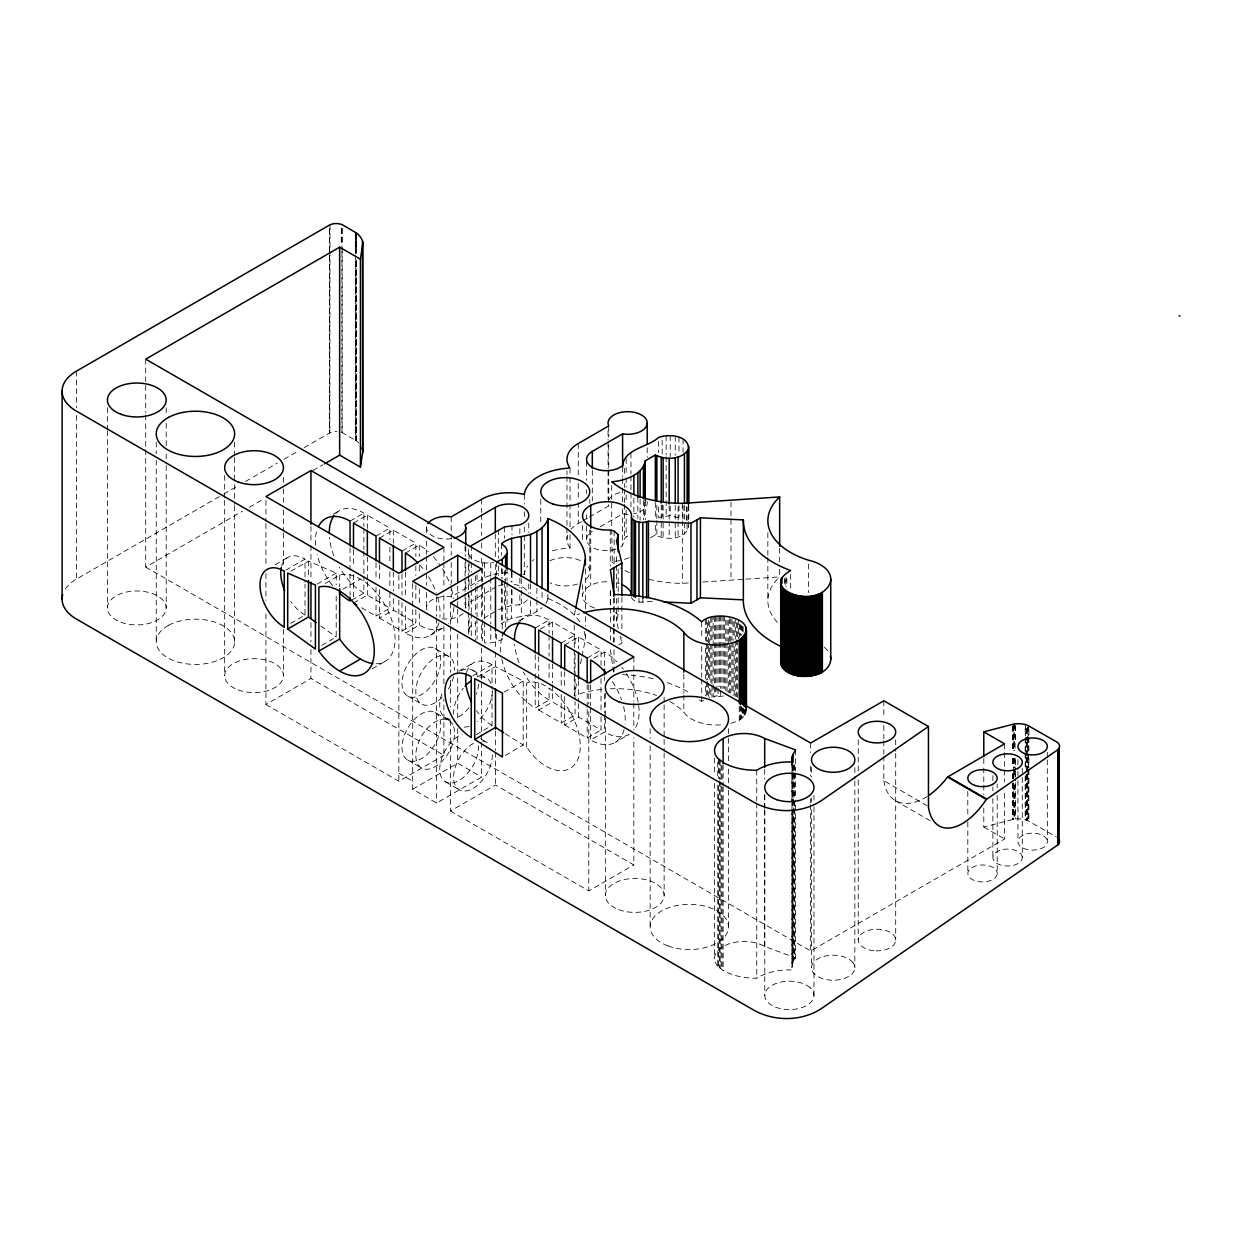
<?xml version="1.0" encoding="UTF-8"?>
<svg xmlns="http://www.w3.org/2000/svg" width="1242" height="1242" viewBox="0 0 1242 1242"><rect width="100%" height="100%" fill="white"/><g stroke="black" fill="none" stroke-linecap="round" stroke-linejoin="round"><path stroke-width="0.75" stroke-dasharray="5 3.75" d="M481.632 742.374L481.632 777.042L436.61 803.031L412.686 789.213L412.717 583.212M620.721 546.915A19.593 11.318 0 0 0 622.599 545.517L624.462 538.78L630.967 533.097M717.736 785.177L717.736 966.167L723.139 970.452A45.814 26.455 0 0 0 756.751 978.199A44.2 25.508 0 0 1 792.008 969.924L792.458 963.823L795.594 957.877L795.594 799.988M650.311 537.864L655.341 534.96C665.712 540.487 685.926 540.13 688.767 526.36M523.224 574.223L524.295 574.472L524.466 573.369A49.711 28.69 0 0 1 527.633 566.104M575.356 609.915L574.254 615.535A77.811 44.929 0 0 1 579.766 613.734M601.718 689.403A77.811 44.929 0 0 0 574.254 695.52L577.22 680.538M580.557 663.678L581.66 658.058M582.032 656.195L585.37 639.335L585.37 633.622M545.766 603.457A39.185 22.62 0 0 0 547.893 598.892L547.97 594.732M618.314 628.607L616.544 621.342L618.174 614.743L618.174 593.8M730.824 723.248A35.102 20.26 0 0 0 739.254 720.189L744.812 715.252L746.395 709.446M468.545 629.383L471.277 625.58L476.059 622.77M484.644 621.963L484.644 642.906C492.065 643.34 500.34 642.021 505.603 636.339M581.489 521.609L577.049 524.217A39.185 22.62 0 0 0 571.242 529.076M484.023 618.081L496.753 610.598M65.36 588.956A48.981 28.271 0 0 1 76.445 579.098L222.101 494.999M223.777 494.037L238.852 485.327M245.543 481.461L277.354 463.095M284.045 459.23L297.443 451.498M304.135 447.632L330.015 432.744A9.796 5.651 0 0 1 336.955 431.486M145.702 449.651L145.702 567.097L242.671 511.114M249.363 507.248L264.406 498.57M312.891 470.563L322.92 464.772M333.244 514.235L339.392 510.679M350.042 521.112L363.89 513.101L363.89 526.437M275.087 564.784L287.865 557.394M353.504 523.099L367.353 515.104L389.864 528.098L389.864 539.525M285.831 570.171L305.02 559.102L305.02 582.265M290.892 571.242L308.482 561.089L336.194 573.105L336.194 584.734M376.015 536.094L389.864 528.098M379.478 538.096L393.326 530.101L415.837 543.096L415.837 556.432M317.02 584.175L336.194 573.105M325.28 583.398L339.656 575.093A48.981 28.271 60 0 1 357.091 577.344M401.989 551.091L415.837 543.096M342.839 589.236L360.428 579.082A48.981 28.271 60 0 1 394.102 629.182A48.981 28.271 60 0 1 376.14 663.787M405.451 553.094L419.299 545.098A48.981 28.271 60 0 1 428.257 551.634M290.628 623.391L305.02 615.085L305.02 584.19M351.579 600.197L363.89 593.086L363.89 575.946M353.504 603.084L367.353 595.089L389.864 608.083L389.864 590.944M321.802 645.39L336.194 637.084L336.194 592.481M361.531 607.726L376.015 616.079L389.864 608.083M379.478 589.515L379.478 618.081L393.326 610.086L415.837 623.08L415.837 609.744M438.178 597.402A19.593 11.318 0 0 1 451.219 596.812L482.967 578.539A39.185 22.62 0 0 1 509.189 572.717M583.088 520.693L587.885 517.914M589.5 516.982L608.72 505.898L608.72 469.709M265.928 613.998L265.928 704.493L310.95 678.489L443.891 755.245L443.891 699.401M379.478 618.081L401.989 631.076L415.837 623.08M405.451 606.422L405.451 633.078L419.299 625.083A48.981 28.271 60 0 0 443.782 627.505L429.934 635.5M465.719 608.332A19.593 11.318 0 0 0 465.082 604.807L495.325 587.342M600.274 526.763L622.568 513.893A19.593 11.318 0 0 0 628.669 514.25M372.119 668.879L384.911 661.489M505.603 569.69L505.603 627.132L501.566 623.732C511.626 614.914 525.94 618.5 536.886 611.343A39.185 22.62 0 0 0 542.055 607.664M518.442 621.155L524.59 617.6M459.028 671.13L473.419 662.824M535.24 628.033L549.088 620.037L549.088 633.358M540.239 629.135L552.55 622.025L575.062 635.019L575.062 646.445M472.845 675.741L492.018 664.672L492.018 689.357M477.906 676.812L495.48 666.659L523.208 681.066L523.208 745.045L504.019 756.13M561.213 643.03L575.062 635.019M564.675 645.017L578.524 637.022L601.035 650.016L601.035 665.262M504.019 692.136L523.208 681.066M587.187 658.027L601.035 650.016M593.723 658.244L604.497 652.019A48.981 28.271 60 0 1 616.901 661.846M618.671 644.986L621.885 643.139L621.885 637.425M476.043 734.674L492.018 725.452L492.018 691.251M265.928 704.493L398.868 781.234L443.891 755.245M501.784 659.052A48.981 28.271 60 0 0 535.24 708.002L549.088 700.007L549.088 688.58M538.702 656.692L538.702 710.005L552.55 702.009L575.062 715.004L575.062 701.668M412.686 789.213L457.708 763.225L481.632 777.042M538.702 710.005L561.213 722.999L575.062 715.004M564.675 696.436L564.675 725.002L578.524 717.007L601.035 730.001L601.035 716.665M450.473 720.531L450.473 811.026L495.48 785.037L633.824 864.898L633.824 737.826M564.675 725.002L587.187 737.996L601.035 730.001M590.649 707.63L590.649 739.999L604.497 732.004A48.981 28.271 60 0 0 628.98 734.426L615.132 742.421M450.473 811.026L588.801 890.902L633.824 864.898M145.702 567.097L810.638 950.984L1004.576 839.018L1004.576 789.524M699.541 699.976A102.294 59.057 0 0 1 701.093 701.295L704.276 700.41M498.353 609.667L511.983 605.242L519.855 604.838A19.593 11.318 0 0 0 527.819 598.846M683.053 505.634L683.053 518.954L670.214 515.663L658.524 517.464L658.524 504.143M983.788 807.983L983.788 827.017L1014.217 819.146A13.802 7.964 0 0 1 1015.087 819.021L1015.382 818.99A16.751 9.672 0 0 1 1025.147 819.72L1025.457 819.782A15.463 8.927 0 0 1 1026.265 820.015L1026.529 820.093A14.236 8.213 0 0 1 1027.538 820.465L1056.492 836.999M723.232 696.063L713.172 696.979L713.172 617.01M468.545 554.103C473.264 562.688 484.954 564.008 493.695 562.378M631.309 597.697C636.572 605.506 646.756 600.538 654.239 601.485M611.716 529.371L612.29 561.695A39.185 22.62 0 0 0 620.208 560.468M648.681 579.269A86.428 49.897 0 0 0 682.339 583.352L689.822 582.855M702.925 581.986L744.098 579.269M745.976 579.145L779.665 576.925A77.811 44.929 0 0 0 778.563 577.98M570.031 534.759L570.031 548.079L569.178 548.11A49.711 28.69 0 0 0 549.461 551.681M717.736 966.167A29.389 16.969 0 0 1 726.648 944.727A29.389 16.969 0 0 1 764.699 946.466L795.594 957.877M341.519 432.387L342.14 432.651A9.796 5.651 0 0 1 343.103 433.132L356.501 440.988A31.485 18.18 0 0 1 358.612 442.882M983.788 827.017L1004.576 839.018M883.838 756.005L883.838 780.752L926.78 805.561M895.529 800.733L930.708 821.04M435.088 648.51A27.433 15.835 -60 0 1 426.394 691.002A27.433 15.835 -60 0 1 402.641 677.278A27.433 15.835 -60 0 1 435.088 648.51L448.921 656.506M472.845 670.307L486.693 678.303M407.655 696.017L421.504 704.012M445.412 717.814L451.56 721.369M435.088 712.489A27.433 15.835 -60 0 1 426.394 754.981A27.433 15.835 -60 0 1 402.641 741.272A27.433 15.835 -60 0 1 435.088 712.489L448.921 720.484M480.53 738.726L486.693 742.281M407.655 759.995L421.504 767.991M445.412 781.792L459.261 789.788M398.868 773.238L412.686 781.218M505.277 733.665L523.208 745.045M320.793 625.952L336.194 637.084M615.489 612.244L618.174 614.743M570.031 548.079L569.581 547.458A39.185 22.62 0 0 1 568.308 533.501M620.1 635.873L621.885 643.139M610.381 649.768L613.719 672.652M883.838 780.752L883.869 781.047A58.778 33.938 -60 0 0 927.091 796.51M1047.317 752.217L1047.317 757.93M1047.317 759.84L1047.348 841.734A14.687 8.477 0 0 1 1025.193 848.954A14.687 8.477 0 0 1 1025.426 834.282A14.687 8.477 0 0 1 1047.348 841.734M1022.259 768.022L1022.259 775.645M1022.259 777.539L1022.275 857.554A14.687 8.477 0 0 1 1000.245 864.898A14.687 8.477 0 0 1 1000.245 850.211A14.687 8.477 0 0 1 1022.275 857.554M1017.943 759.685L1017.943 769.202M1017.943 771.111L1017.943 778.734M1017.943 780.628L1017.959 841.579M997.186 783.981L997.186 787.801M997.186 795.408L997.217 873.514A14.687 8.477 0 0 1 975.048 880.733A14.687 8.477 0 0 1 975.296 866.062A14.687 8.477 0 0 1 997.217 873.514M992.87 775.645L992.87 785.177M992.87 787.071L992.87 790.89M992.87 798.497L992.886 857.554M967.797 791.449L967.813 814.302M967.813 821.925L967.828 873.359M1028.888 729.706L1028.888 735.419M1028.888 737.329L1028.888 750.649M1028.888 758.257L1028.888 767.773M1028.888 769.683L1028.888 821.071M1028.671 725.794L1028.671 735.311M1028.454 737.111L1028.454 752.341M1028.454 754.236L1028.671 767.665M1028.454 769.466L1028.671 820.962M1028.236 725.592L1028.236 735.109M1028.236 737.003L1028.236 752.233M1028.236 754.142L1028.236 767.463M1028.236 769.372L1028.236 820.76M1027.771 729.194L1027.771 755.835M1027.771 757.744L1027.771 771.065M1027.771 772.974L1027.771 820.558M1027.538 727.191L1027.538 740.511M1027.538 742.421L1027.538 755.741M1027.538 757.651L1027.538 772.881M1027.538 774.775L1027.538 820.465M1026.529 728.728L1026.529 740.154M1026.529 742.048L1026.529 755.384M1026.529 757.278L1026.529 772.508M1026.529 774.418L1026.529 820.093M1026.265 728.65L1026.265 740.061M1026.265 741.971L1026.265 755.291M1026.265 757.201L1026.265 772.431M1026.265 774.325L1026.265 820.015M1025.457 724.598L1025.457 736.025M1025.457 737.919L1025.457 751.255M1025.457 753.149L1025.457 768.379M1025.457 776.002L1025.457 819.782M1025.178 728.34L1025.178 735.947M1025.178 737.857L1025.178 751.177M1025.178 753.071L1025.178 768.301M1025.178 775.924L1025.178 819.704M1015.382 725.716L1015.382 742.856M1015.382 759.98L1015.382 769.497M1015.382 771.406L1015.382 780.923M1015.382 782.817L1015.382 818.99M1015.087 725.747L1015.087 750.494M1015.087 758.117L1015.087 771.437M1015.087 773.331L1015.087 777.15M1015.087 784.758L1015.087 819.021M1014.217 723.962L1014.217 750.618M1014.217 758.225L1014.217 767.742M1014.217 769.652L1014.217 775.365M1014.217 784.882L1014.217 819.146M1013.938 724.008L1013.938 750.665M1013.938 758.272L1013.938 767.789M1013.938 769.698L1013.938 775.412M1013.938 784.928L1013.938 819.192M1013.674 725.965L1013.674 750.711M1013.674 758.319L1013.674 771.655M1013.674 773.549L1013.674 781.171M1013.674 783.065L1013.674 819.239M1013.394 726.011L1013.394 750.758M1013.394 758.381L1013.394 765.988M1013.394 773.595L1013.394 781.218M1013.394 783.128L1013.394 819.285M1012.867 726.135L1012.867 750.867M1012.867 758.489L1012.867 766.097M1012.867 773.719L1012.867 781.327M1012.867 783.236L1012.867 819.394M1012.618 726.182L1012.618 750.929M1012.618 758.552L1012.618 766.159M1012.618 773.782L1012.618 781.389M1012.618 783.298L1012.618 819.456M1004.576 743.849L1004.576 781.917M983.788 758.489L983.788 766.112M983.788 768.006L983.788 783.236M983.788 785.146L983.788 794.663M895.699 739.875L895.699 751.426M895.699 753.351L895.699 940.116M883.838 700.783L883.838 717.923M883.838 725.53L883.838 738.866M883.838 740.775L883.838 754.096M858.222 739.72L858.222 772.446M858.222 780.162L858.222 939.961M854.838 767.572L854.838 779.122M854.838 781.047L854.838 967.813M813.976 795.253L813.976 804.894M813.976 806.819L813.976 995.51M811.507 767.385L811.507 777.011M811.507 798.202L811.507 802.053M811.507 809.753L811.507 967.627M810.638 743.042L810.638 752.668M810.638 766.143L810.638 775.769M810.638 798.885L810.638 802.736M810.638 804.661L810.638 950.984M808.526 564.039L808.526 592.605M795.594 749.935L795.594 771.111M795.594 773.036L795.594 798.063M794.756 764.56L794.756 799.211M794.756 801.137L794.756 806.912M794.756 808.837L794.756 959.026M794.011 765.724L794.011 960.19M793.39 764.994L793.39 770.77M793.39 772.695L793.39 961.386M792.862 766.205L792.862 798.948M792.862 800.873L792.862 806.648M792.862 814.348L792.862 962.597M792.458 765.507L792.458 771.282M792.458 773.207L792.458 807.874M792.458 809.8L792.458 963.823M791.946 760.849L792.008 969.924M791.899 763.457L791.899 771.158M791.899 773.083L791.899 807.735M791.899 809.66L791.899 967.549M790.657 574.347L790.657 589.577M786.869 578.477L786.869 586.084M786.031 577.126L786.031 586.659M785.255 579.626L785.255 585.339M784.525 578.322L784.525 585.945M779.665 548.359L779.665 561.695M779.665 569.317L779.665 575.03M767.851 532.74L767.851 556.276M767.851 557.503L767.851 601.299M764.777 795.051L764.777 808.526M764.777 810.467L764.777 995.292M764.699 769.326L764.699 778.951M764.699 794.352L764.699 807.828M764.699 809.753L764.699 946.466M756.751 770.242L756.751 801.059M756.751 802.984L756.751 978.199M746.132 708.592L745.899 713.125M745.604 710.036L745.604 713.84M745.231 708.84L745.231 714.554M744.812 709.539L744.812 715.252M744.315 710.222L744.315 715.935M743.756 708.98L743.756 716.603M743.151 626.946L743.151 632.659M743.151 707.738L743.151 717.255M742.483 626.31L742.483 632.023M742.483 708.359L742.483 717.892M741.753 625.704L741.753 635.221M741.753 707.071L741.753 718.497M740.977 625.114L740.977 634.631M740.977 705.751L740.977 719.087M740.139 624.555L740.139 635.982M740.139 706.31L740.139 719.646M739.254 624.012L739.254 637.348M739.254 706.853L739.254 720.189M738.322 619.696L738.322 638.745M737.36 623.034L737.36 638.264M737.36 640.158L737.36 697.29M736.335 622.584L736.335 637.814M736.335 639.708L736.335 696.84M735.28 618.345L735.28 639.288M735.28 641.198L735.28 696.42M734.193 621.776L734.193 638.916M734.193 646.523L734.193 696.032M733.059 621.419L733.059 640.453M733.059 642.362L733.059 695.691M731.911 619.199L731.911 640.142M731.911 642.052L731.911 693.455M730.995 502.063L730.995 580.138M730.715 618.904L730.715 693.176M729.504 618.671L729.504 692.927M728.511 728.619L728.511 736.32M728.511 738.245L728.511 761.346M728.511 769.062L728.511 788.313M728.511 790.238L728.511 926.936M728.278 620.363L728.278 692.726M727.036 620.193L727.036 641.136M727.036 643.03L727.036 692.539M725.778 620.053L725.778 640.996M725.778 642.906L725.778 690.505M724.505 616.141L724.505 640.903M724.505 642.797L724.505 688.503M723.232 616.094L723.232 688.456M723.139 764.435L723.139 785.612M723.139 786.652L723.139 970.452M722.083 765.709L722.083 784.975M722.083 786.9L722.083 969.816M721.944 616.063L721.944 688.425M721.09 765.041L721.09 784.292M721.09 786.217L721.09 969.133M720.655 616.094L720.655 688.456M720.655 690.35L720.655 696.063M720.143 760.492L720.143 779.743M720.143 781.668L720.143 968.434M719.382 616.141L719.382 686.609M719.273 759.747L719.273 779.013M719.273 780.939L719.273 967.704M718.466 759.002L718.466 778.253M718.466 785.953L718.466 966.944M718.109 616.249L718.109 686.702M718.109 688.596L718.109 696.219M717.736 762.06L717.736 777.476M716.851 616.374L716.851 696.358M715.609 616.544L715.609 685.103M715.609 687.012L715.609 696.529M714.383 616.762L714.383 685.32M714.383 687.214L714.383 696.731M714.538 758.21L714.538 775.536M714.538 783.252L714.538 958.451M711.976 617.29L711.976 642.052M711.976 643.946L711.976 683.938M711.976 685.848L711.976 697.274M710.828 617.616L710.828 642.362M710.828 644.272L710.828 682.355M710.828 689.978L710.828 697.585M709.694 621.776L709.694 680.802M709.694 688.425L709.694 697.942M708.608 620.255L708.608 681.19M708.608 683.1L708.608 696.42M707.552 622.584L707.552 641.617M707.552 643.527L707.552 679.7M707.552 681.61L707.552 694.946M706.527 619.215L706.527 642.067M706.527 643.977L706.527 680.15M706.527 682.06L706.527 695.396M705.565 619.696L705.565 640.639M705.565 648.262L705.565 678.737M705.565 686.345L705.565 695.862M701.714 621.885L701.714 639.025M701.714 646.647L701.714 677.107M701.714 679.017L701.714 694.247M701.714 696.157L701.714 701.87M688.767 505.416L688.767 520.646M688.363 505.556L688.363 520.802M688.363 521.687L688.363 529.309M687.09 506.798L687.09 531.56M686.655 506.581L686.655 519.917M684.42 505.51L684.42 534.076M683.845 674.096L683.845 693.145M683.845 695.039L683.845 712.178A35.102 20.26 0 0 0 723.418 724.614M683.053 438.985L683.053 452.305M682.339 503.367L682.339 583.352M678.986 437.184L678.986 452.414M678.986 505.742L678.986 517.153M678.085 506.565L678.085 519.901M678.085 521.795L678.085 537.041M675.244 436.221L675.244 455.255M675.244 505.339L675.244 537.708M670.214 435.678L670.214 456.621M670.214 506.146L670.214 515.663M669.19 505.898L669.19 519.218M669.19 521.128L669.19 538.267M666.131 435.802L666.131 454.851M666.131 456.745L666.131 515.787M664.128 697.104L664.128 702.879M664.128 704.804L664.128 737.531M664.128 739.456L664.128 751.022M664.128 752.947L664.128 895.42M663.135 505.339L663.135 537.708M662.172 440.227L662.172 455.457M662.172 504.966L662.172 516.393M661.225 504.92L661.225 537.289M658.524 441.298L658.524 452.725M656.863 505.277L656.863 518.613M656.863 520.507L656.863 535.752M655.341 502.575L655.341 517.821M655.341 525.428L655.341 534.96M650.156 728.619L650.156 738.245M650.156 745.945L650.156 926.936M647.222 447.741L647.222 457.258M645.266 500.774L645.266 519.824M644.505 502.156L644.505 519.296M643.434 500.635L643.434 519.684M642.844 598.582L642.844 602.386M640.111 499.253L640.111 520.196M638.978 598.365L638.978 602.168M637.876 497.421L637.876 518.38M633.87 498.228L633.87 517.262M633.824 656.956L633.824 701.249M633.824 703.174L633.824 730.125M630.967 453.113L630.967 474.056M630.967 475.965L630.967 491.195M630.967 493.105L630.967 508.335M626.154 458.64L626.154 475.779M626.154 477.689L626.154 487.206M626.154 494.828L626.154 502.436M626.154 510.058L626.154 536.715M624.462 468.327L624.462 475.95M624.462 483.557L624.462 487.376M624.462 489.27L624.462 502.606M624.462 504.5L624.462 538.78M622.661 467.054L622.599 476.959M622.661 478.481L622.599 486.476M622.661 487.997L622.599 501.721M622.661 508.956L622.599 545.517M621.885 597.433L621.885 629.803M618.174 569.038L618.174 591.891M616.544 556.587L616.544 590.866M616.544 598.489L616.544 606.112M616.544 608.006L616.544 621.342M614.138 531.002L614.138 563.387M614.138 597.65L613.998 626.962M613.998 628.871L613.998 642.192M613.998 649.814L613.998 665.044M613.998 666.954L613.998 672.667M613.843 598.271L613.843 626.822M613.843 628.731L613.843 642.067M611.716 485.575L611.716 527.462M610.381 590.742L610.381 625.021M610.381 626.931L610.381 640.251M610.272 529.884L610.272 566.073M610.272 590.819L610.272 607.959M608.72 425.913L608.72 437.339M608.72 444.947L608.72 467.799M608.052 430.601L608.052 440.118M608.052 442.028L608.052 468.684M608.052 470.594L608.052 499.16M605.351 693.253L605.351 716.355M605.351 718.28L605.351 895.42M604.497 652.019L604.497 667.249M604.497 676.781L604.497 680.585M604.497 693.921L604.497 712.955M604.497 714.864L604.497 732.004M601.035 678.582L601.035 714.771M592.31 470.423L592.31 500.883M590.742 530.086L590.742 585.308M590.649 684.777L590.649 705.72M589.779 499.393L589.779 503.196M589.779 529.853L589.779 571.755M588.801 684.87L588.801 704.136M588.801 711.837L588.801 890.902M587.187 684.684L587.187 707.536M587.187 709.43L587.187 737.996M586.581 461.279L586.581 480.328M586.581 489.845L586.581 493.648M586.581 514.592L586.581 518.411M586.581 526.018L586.581 539.354M585.37 568.883L585.37 608.859M585.37 616.482L585.37 625.999M582.545 525.568L582.545 542.707M582.545 584.594L582.545 596.02M578.524 637.022L578.524 648.448M578.524 680.818L578.524 701.777M578.524 703.671L578.524 717.007M578.275 443.487L578.275 475.857M578.275 483.48L578.275 500.604M578.275 502.513L578.275 523.456M575.062 654.068L575.062 676.921M575.062 678.831L575.062 699.774M574.254 625.068L574.254 647.92M574.254 649.814L574.254 695.52M570.031 468.11L570.031 475.717M570.031 477.627L570.031 502.373M570.031 504.283L570.031 527.136M566.973 470.796L566.973 474.615M566.973 476.509L566.973 526.018M566.973 527.928L566.973 539.354M564.675 671.689L564.675 688.829M561.213 671.58L561.213 686.826M561.213 694.433L561.213 722.999M552.55 622.025L552.55 635.361M552.55 663.927L552.55 682.96M552.55 684.87L552.55 702.009M549.088 635.267L549.088 656.211M549.088 663.833L549.088 679.063M547.893 595.073L547.893 598.892M542.055 592.434L542.055 600.057M540.798 499.393L540.798 524.14M536.886 588.491L536.886 598.007M536.886 599.917L536.886 611.343M535.24 654.689L535.24 671.829M535.24 673.723L535.24 708.002M530.52 583.849L530.52 593.381M530.52 600.988L530.52 614.324M528.766 522.991L528.766 532.508M528.766 583.926L528.766 593.443M524.295 494.502L524.295 504.019M524.295 511.642L524.295 519.249M524.295 526.872L524.295 574.472M521.298 578.772L521.298 588.304M521.298 590.198L521.298 616.87M519.855 528.657L519.855 534.37M519.855 578.167L519.855 587.699M519.855 595.306L519.855 604.838M511.983 525.257L511.983 534.774M511.983 572.857L511.983 582.389M511.983 589.997L511.983 605.242M511.642 572.22L511.642 581.737M511.642 589.36L511.642 617.926M507.062 569.022L507.062 580.449M507.062 582.094L507.062 624.26M504.625 526.903L504.625 538.329M504.625 570.715L504.625 580.231M504.625 582.141L504.625 606.888M502.265 568.852L502.265 578.368M502.265 580.278L502.265 629.787M502.265 631.681L502.265 639.304M501.566 543.763L501.566 555.19M501.566 568.51L501.566 578.042M501.566 579.936L501.566 623.732M498.353 529.682L498.353 558.248M498.353 565.871L498.353 575.388M496.598 561.834L496.598 575.17M496.598 634.196L496.598 641.819M495.48 632.923L495.48 650.249M495.48 652.174L495.48 686.842M495.48 731.119L495.48 750.37M495.48 752.295L495.48 785.037M495.325 534.029L495.325 556.882M495.325 564.489L495.325 575.915M490.776 562.921L490.776 576.257M490.776 578.167L490.776 623.857M490.776 625.766L490.776 642.906M484.644 562.921L484.644 580.061M484.644 587.683L484.644 620.053M482.641 562.688L482.641 566.492M482.641 568.401L482.641 581.722M482.641 583.631L482.641 617.911M482.641 619.805L482.641 640.763M481.663 499.268L481.663 512.589M481.663 514.498L481.663 535.442M481.663 543.065L481.663 548.778M481.663 558.295L481.663 565.917M481.663 567.827L481.632 617.227M481.632 624.928L481.632 640.329M481.632 648.029L481.632 680.771M481.632 682.696L481.632 732.749M481.632 734.674L481.632 740.449M477.037 574.565L477.037 584.097M477.037 585.991L477.037 616.467M477.037 618.376L477.037 639.32M475.375 575.776L475.375 585.308M475.375 587.202L475.375 613.858M475.375 621.481L475.375 640.53M471.277 545.595L471.277 560.825M471.277 562.735L471.277 572.252M471.277 578.865L471.277 588.382M471.277 590.292L471.277 612.244M471.277 613.144L471.277 635.997M469.072 555.252L469.072 559.055M469.072 560.965L469.072 572.391M469.072 580.014L469.072 587.621M469.072 595.244L469.072 610.474M469.072 618.097L469.072 635.236M468.545 549.399L468.545 557.922M468.545 564.644L468.545 575.062M468.545 576.071L468.545 590.292M468.545 592.186L468.545 610.334M468.545 612.244L468.545 634.088M465.75 546.806L465.75 556.323M465.75 558.232L465.75 575.372M465.75 582.979L465.75 590.602M465.75 598.225L465.75 607.742M465.082 545.781L465.082 555.298M465.082 562.921L465.082 576.257M465.082 578.151L465.082 591.487M465.082 593.397L465.082 604.807M457.708 586.084L457.708 599.56M457.708 601.485L457.708 607.26M457.708 609.185L457.708 626.511M457.708 634.212L457.708 720.857M457.708 728.557L457.708 763.225M451.219 516.843L451.219 532.073M451.219 533.982L451.219 554.926M451.219 562.533L451.219 583.492M451.219 585.386L451.219 596.812M450.473 603.084L450.473 624.26M450.473 626.185L450.473 672.403M450.473 680.104L450.473 707.055M443.891 547.303L443.891 560.779M443.891 562.704L443.891 587.73M443.891 595.43L443.891 618.532M443.891 626.232L443.891 684M436.61 597.014L436.61 616.265M436.61 618.19L436.61 803.031M426.565 527.757L426.565 533.47M426.565 541.093L426.565 554.429M426.565 556.323L426.565 584.889M426.565 592.512L426.565 607.742M419.299 545.098L419.299 556.525M419.299 566.042L419.299 573.664M419.299 588.894L419.299 606.034M419.299 613.657L419.299 625.083M415.837 565.948L415.837 575.465M415.837 584.998L415.837 602.137M405.451 572.143L405.451 596.89M401.989 573.944L401.989 594.902M401.989 602.51L401.989 631.076M398.868 575.217L398.868 592.512M398.868 600.212L398.868 781.234M393.326 530.101L393.326 543.437M393.326 572.003L393.326 591.037M393.326 598.66L393.326 610.086M389.864 547.148L389.864 564.287M389.864 571.894L389.864 589.034M379.478 564.753L379.478 581.893M376.015 562.766L376.015 579.905M376.015 587.513L376.015 616.079M367.353 515.104L367.353 528.44M367.353 557.006L367.353 579.859M367.353 581.753L367.353 595.089M363.89 528.347L363.89 549.29M363.89 551.2L363.89 574.037M356.501 233.046L356.501 252.312M356.501 260.013L356.501 440.988M356.268 236.741L356.268 252.142M356.268 261.767L356.268 440.832M356.035 232.72L356.035 253.896M356.035 261.596L356.035 440.662M355.802 238.34L355.802 253.741M355.802 261.441L355.802 440.506M355.569 234.334L355.569 253.585M355.569 261.286L355.569 440.351M355.336 232.27L355.336 253.446M355.336 255.371L355.336 440.211M353.504 549.771L353.504 566.895M353.504 574.518L353.504 597.371M350.042 547.769L350.042 595.368M342.14 228.544L342.14 245.885M342.14 247.81L342.14 432.651M341.938 228.466L341.938 249.642M341.938 251.567L341.938 432.558M341.519 228.295L341.519 245.621M341.302 228.218L341.302 245.543M339.656 575.093L339.656 586.736M330.015 224.786L329.813 432.837M329.627 228.839L329.627 253.865M329.627 255.79L329.627 432.93M329.44 228.932L329.44 253.973M329.44 255.899L329.44 433.023M310.95 526.391L310.95 543.717M310.95 545.642L310.95 580.293M310.95 622.661L310.95 641.912M310.95 649.613L310.95 678.489M308.482 561.089L308.482 578.462M283.44 477.316L283.44 486.942M283.44 488.867L283.44 502.342M283.44 510.043L283.44 531.234M283.44 533.16L283.44 565.886M283.44 629.43L283.44 675.632M265.928 500.386L265.928 521.578M265.928 523.503L265.928 565.855M265.928 573.556L265.928 600.507M234.598 442.183L234.598 456.404M234.598 457.584L234.598 482.61M234.598 484.535L234.598 504.531M234.598 505.711L234.598 642.424M224.662 475.391L224.662 498.492M224.662 500.417L224.662 675.632M166.195 407.702L166.195 415.402M166.195 423.103L166.195 446.204M166.195 453.904L166.195 463.545M166.195 465.471L166.195 607.943M156.259 442.105L156.259 453.656M156.259 460.161L156.259 642.347M145.702 359.155L145.702 413.058M145.702 414.983L145.702 447.725M107.417 407.702L107.417 428.878M107.417 430.803L107.417 607.943M76.445 371.141L76.445 407.733M76.445 415.433L76.445 579.098M438.892 622.754A48.981 28.271 60 0 1 405.451 633.078M419.532 564.691A48.981 28.271 60 0 1 424.314 570.435M428.614 576.754A48.981 28.271 60 0 1 436.299 592.745M437.774 597.418A48.981 28.271 60 0 1 439.885 617.15M479.924 677.138A27.433 15.835 -60 0 1 491.428 684.482M492.375 690.862A27.433 15.835 -60 0 1 477.006 721.633M468.948 726.291A27.433 15.835 -60 0 1 464.166 727.098M453.609 714.414A27.433 15.835 -60 0 1 463.282 688.254M482.672 741.039A27.433 15.835 -60 0 1 489.767 745.138M492.375 754.841A27.433 15.835 -60 0 1 472.302 788.81A27.433 15.835 -60 0 1 453.625 775.645A27.433 15.835 -60 0 1 475.003 742.592M621.807 667.373A48.981 28.271 60 0 1 623.36 669.36M626.294 673.521A48.981 28.271 60 0 1 638.372 703.251M638.698 705.503A48.981 28.271 60 0 1 634.491 729.318M624.089 729.675A48.981 28.271 60 0 1 590.649 739.999M612.43 681.516A48.981 28.271 60 0 1 621.497 699.665M623.577 706.667A48.981 28.271 60 0 1 625.083 724.07M461.155 670.618A27.433 15.835 -60 0 1 477.565 676.486M478.496 684.047A27.433 15.835 -60 0 1 476.4 694.247M468.824 707.847A27.433 15.835 -60 0 1 456.093 717.923M450.318 719.087A27.433 15.835 -60 0 1 442.323 692.555M478.496 745.681A27.433 15.835 -60 0 1 458.779 780.628A27.433 15.835 -60 0 1 439.808 767.245A27.433 15.835 -60 0 1 462.164 734.177M433.38 556.695A48.981 28.271 60 0 1 439.652 564.489M442.478 568.743A48.981 28.271 60 0 1 450.147 584.749M451.622 589.422A48.981 28.271 60 0 1 453.501 598.582M453.889 607.152A48.981 28.271 60 0 1 448.346 623.639M500.79 652.314A48.981 28.271 60 0 1 502.901 635.019M549.088 700.007A48.981 28.271 60 0 1 523.348 671.922M519.094 662.7A48.981 28.271 60 0 1 514.638 644.319M520.041 621.466A48.981 28.271 60 0 1 549.088 620.037M442.168 697.15A27.433 15.835 -60 0 1 416.318 696.203A27.433 15.835 -60 0 1 433.52 658.928A27.433 15.835 -60 0 1 454.588 670.245M453.656 676.517A27.433 15.835 -60 0 1 447.415 690.614M453.656 726.663A27.433 15.835 -60 0 1 431.517 768.348A27.433 15.835 -60 0 1 420.355 738.416A27.433 15.835 -60 0 1 453.314 725.763M305.02 615.085A34.279 19.794 60 0 1 290.768 601.501M281.592 566.321A34.279 19.794 60 0 1 305.02 559.102M492.018 725.452A37.229 21.487 60 0 1 476.555 710.719M466.604 672.512A37.229 21.487 60 0 1 492.018 664.672M363.89 593.086A48.981 28.271 60 0 1 339.392 567.237M333.896 555.779A48.981 28.271 60 0 1 329.44 537.398M335.868 513.412A48.981 28.271 60 0 1 363.89 513.101M332.716 585.727A48.981 28.271 60 0 1 317.098 554.429M315.592 545.393A48.981 28.271 60 0 1 317.098 529.729M357.448 577.514A48.981 28.271 60 0 1 360.056 578.881M498.508 585.867A19.593 11.318 0 0 1 503.134 584.594M514.25 584.423A19.593 11.318 0 0 1 528.347 592.993M629.197 557.658A39.185 22.62 0 0 1 623.95 559.505M615.954 549.15A19.593 11.318 0 0 1 590.618 546.232A19.593 11.318 0 0 1 592.31 531.359M588.149 566.678A24.483 14.143 0 0 1 583.492 581.209M577.53 584.004A24.483 14.143 0 0 1 549.88 582.746M549.88 560.763A24.483 14.143 0 0 1 582.607 561.757M463.126 613.393A19.593 11.318 0 0 1 442.074 618.811M426.984 610.086A19.593 11.318 0 0 1 437.262 597.666M629.399 572.64A86.428 49.897 0 0 1 620.441 567.936M614.433 563.899A86.428 49.897 0 0 1 611.716 561.741M547.97 598.551A86.443 49.913 0 0 1 580.806 623.624M584.175 631.371A86.443 49.913 0 0 1 585.37 639.335M646.989 501.194A19.593 11.318 0 0 1 633.699 513.722M608.72 505.898A19.593 11.318 0 0 1 608.285 504.733M608.72 500.029A19.593 11.318 0 0 1 621.59 492.205M532.445 560.794A49.711 28.69 0 0 1 533.951 559.568M594.561 608.021A24.483 14.143 0 0 1 583.864 591.27A24.483 14.143 0 0 1 610.101 581.83M616.808 582.886A24.483 14.143 0 0 1 619.292 583.616M610.117 688.798A77.811 44.929 0 0 1 656.583 695.473M669.873 701.497A77.811 44.929 0 0 1 683.845 712.178M777.461 622.351A77.811 44.929 0 0 1 777.523 579.036M824.114 647.191A35.102 20.26 0 0 1 829.097 652.904M622.335 674.685A102.294 59.057 0 0 1 654.689 679.079M667.14 682.65A102.294 59.057 0 0 1 690.862 693.704M451.219 538.686A19.593 11.318 0 0 1 426.674 526.577M168.508 625.347L167.065 626.185A39.185 22.62 0 0 0 167.67 657.763A39.185 22.62 0 0 0 222.349 658.229L223.808 657.391A39.185 22.62 0 0 0 223.187 625.828A39.185 22.62 0 0 0 168.508 625.347M873.902 950.72L872.94 950.611A18.739 10.821 0 0 1 858.269 939.216A18.739 10.821 0 0 1 875.781 929.249A18.739 10.821 0 0 1 895.327 937.865L895.498 938.424A18.739 10.821 0 0 1 873.902 950.72M810.094 987.747L809.38 987.142A24.592 14.205 0 0 0 767.168 989.315A24.592 14.205 0 0 0 790.921 1009.575A24.592 14.205 0 0 0 810.094 987.747M853.021 962.721L852.54 962.115A21.673 12.513 0 0 0 815.295 960.656A21.673 12.513 0 0 0 831.131 980.171A21.673 12.513 0 0 0 853.021 962.721M526.67 747.047L526.67 683.069A41.576 24.002 60 0 1 545.626 686.019A48.981 28.271 60 0 1 580.247 745.992A48.981 28.271 60 0 1 545.626 765.988A41.576 24.002 60 0 1 526.67 747.047M120.8 622.18A29.389 16.969 0 0 0 166.149 608.828A29.389 16.969 0 0 0 123.47 592.822A29.389 16.969 0 0 0 120.8 622.18M667.994 945.907A39.185 22.62 0 0 0 728.464 928.116A39.185 22.62 0 0 0 671.549 906.784A39.185 22.62 0 0 0 667.994 945.907M238.045 689.869A29.389 16.969 0 0 0 283.393 676.517A29.389 16.969 0 0 0 240.715 660.511A29.389 16.969 0 0 0 238.045 689.869M618.733 909.656A29.389 16.969 0 0 0 664.082 896.305A29.389 16.969 0 0 0 621.404 880.299A29.389 16.969 0 0 0 618.733 909.656"/><path stroke-width="1.5" d="M62.705 594.67A48.981 28.271 0 0 0 76.445 619.075L754.639 1010.631C774.868 1021.529 801.416 1021.39 820.915 1008.908L1057.144 845.383A10.014 5.775 0 0 0 1057.765 844.902L1057.765 749.718A10.355 5.977 0 0 0 1058.432 749.066L1058.541 748.942A10.635 6.148 0 0 0 1058.852 748.522L1059.022 748.227A10.992 6.35 0 0 0 1057.501 742.514L1057.346 742.39A10.045 5.806 0 0 0 1056.492 741.831L1027.538 725.281A14.236 8.213 0 0 0 1026.529 724.924L1026.265 724.831A15.463 8.927 0 0 0 1025.457 724.598L1025.178 724.521M1057.765 844.902L1057.905 749.594A10.014 5.775 0 0 1 1057.144 750.199L986.396 799.444L947.553 777.026A58.778 33.938 -60 0 1 929.264 795.051M1057.905 844.777A10.355 5.977 0 0 0 1058.432 844.249L1058.541 748.942M1058.432 844.249L1058.852 748.522M1059.022 748.227L1058.65 843.97M631.309 595.787L631.417 517.169A24.483 14.143 0 0 0 607.788 501.752A24.483 14.143 0 0 0 582.56 516.315A24.483 14.143 0 0 0 609.279 529.961L614.138 531.002L618.174 534.759L616.544 541.357L621.885 563.154L610.381 569.799L613.998 594.592A102.294 59.057 0 0 1 701.093 621.326L701.714 621.885C713.777 608.533 764.249 619.463 739.254 640.204A35.102 20.26 0 0 1 683.845 632.209A77.811 44.929 0 0 0 583.569 612.663M791.899 759.607L792.862 754.655L795.594 749.935L764.699 738.509A29.389 16.969 0 0 0 726.648 736.785A29.389 16.969 0 0 0 717.736 758.21L723.139 762.51A45.814 26.455 0 0 0 756.751 770.242A44.2 25.508 0 0 1 792.008 761.983L791.899 759.607L791.899 763.457M324.597 463.809L339.64 455.131L360.428 467.116L362.804 451.451A22.62 13.057 0 0 0 362.757 450.598L362.555 449.48A31.485 18.18 0 0 0 361.919 447.881M688.363 504.547L688.363 449.325C689.419 435.228 668.475 433.613 658.524 437.495C648.138 447.26 624.586 448.641 622.599 465.533A19.593 11.318 0 0 1 593.831 468.156A19.593 11.318 0 0 1 592.31 451.374L622.568 433.908A19.593 11.318 0 0 0 647.16 423.972A19.593 11.318 0 0 0 625.937 411.723A19.593 11.318 0 0 0 608.72 425.913L577.049 444.232A39.185 22.62 0 0 0 569.581 467.489L569.178 468.141A49.711 28.69 0 0 0 539.075 476.198L537.258 477.27A49.711 28.69 0 0 0 524.466 493.385L524.295 494.502L523.224 494.238A39.185 22.62 0 0 0 482.967 498.554L451.219 516.843A19.593 11.318 0 0 0 427.869 523.705M631.309 517.712C634.926 523.115 642.859 523.177 648.433 521.236L690.971 523.27L700.426 517.805L743.368 519.901A102.294 59.057 0 0 0 789.679 570.187L790.657 570.544C760.166 588.134 807.937 604.978 822.375 592.217A35.102 20.26 0 0 0 808.526 560.22A77.811 44.929 0 0 1 779.665 496.955L682.339 503.367A86.428 49.897 0 0 1 611.716 481.772L612.29 481.725A39.185 22.62 0 0 0 633.87 475.375C639.273 472.193 644.427 467.287 645.266 460.798L655.341 454.976C665.665 460.223 681.703 459.959 688.363 449.325M780.706 660.713C782.708 678.769 809.629 679.25 822.375 672.201A35.102 20.26 0 0 0 830.355 656.024M360.428 259.174L362.804 243.51A22.62 13.057 0 0 0 362.757 242.656L362.555 241.538A31.485 18.18 0 0 0 356.501 233.046L343.103 225.19A9.796 5.651 0 0 0 342.14 224.693L341.302 224.367A9.796 5.651 0 0 0 330.015 224.786L76.445 371.141A48.981 28.271 0 0 0 76.445 411.133L754.639 802.689C774.868 813.588 801.416 813.448 820.915 800.966L928.442 726.523L883.838 700.783L810.638 743.042L145.702 359.155L339.64 247.189L360.428 259.174L360.428 467.116M575.729 608.052L585.37 559.35A86.443 49.913 0 0 0 547.97 518.566L547.893 591.27M496.598 561.834L502.265 559.319L507.062 553.528M1058.852 843.691L1059.022 843.411A10.992 6.35 0 0 0 1058.774 839.018M947.553 777.026L1004.576 743.849L983.788 731.848L983.788 756.595M471.277 545.595L504.625 526.903L519.855 524.854A19.593 11.318 0 0 0 524.403 508.242A19.593 11.318 0 0 0 495.325 507.373L465.082 524.838A19.593 11.318 0 0 1 454.122 538.096M310.95 470.547L265.928 496.536L398.868 573.292L443.891 547.303L310.95 470.547L310.95 524.466M287.694 629.042L287.694 573.09L315.421 585.091L315.421 649.085L287.694 629.042L308.482 617.041L308.482 580.387M457.708 555.267L412.717 581.287L436.61 595.089L481.632 569.084L457.708 555.267L457.708 582.234M547.893 518.908A39.185 22.62 0 0 1 536.886 531.359C525.94 538.516 511.626 534.929 501.566 543.763L505.603 547.163L507.062 549.989L507.062 569.022M360.428 659.067L339.64 671.068A48.919 28.24 60 0 1 318.884 651.072L339.656 639.087L339.656 588.677M495.48 577.095L450.473 603.084L588.801 682.945L633.824 656.956L495.48 577.095L495.48 630.998M663.911 601.951L690.971 603.255L700.426 597.79L743.368 599.87A102.294 59.057 0 0 0 780.706 646.352M474.708 739.44L474.708 678.66L502.42 693.067L502.42 757.046L474.708 739.44L495.48 727.455L503.647 732.625M983.788 731.848L1014.217 723.962A13.802 7.964 0 0 1 1015.087 723.853L1015.382 723.822A16.751 9.672 0 0 1 1025.147 724.552M1179.108 315.732L1179.9 315.996M947.879 776.576L986.645 798.979M353.504 603.084L356.718 604.947M308.482 617.041L316.182 622.615M928.473 806.788L928.442 726.523M830.743 579.253L830.743 659.223M822.375 592.217L822.375 672.201M821.443 592.729L821.443 672.698M820.465 593.21L820.465 673.18M819.456 593.66L819.456 673.63M818.4 594.08L818.4 674.049M817.298 594.468L817.298 674.437M816.18 594.809L816.18 674.794M815.016 595.135L815.016 675.12M813.836 595.415L813.836 675.4M812.625 595.663L812.625 675.648M811.399 595.881L811.399 675.85M810.157 596.051L810.157 676.021M808.884 596.191L808.884 676.16M807.626 596.284L807.626 676.253M806.337 596.331L806.337 676.316M805.064 596.362L805.064 676.331M803.776 596.331L803.776 676.316M802.503 596.284L802.503 676.253M801.23 596.191L801.23 676.16M799.972 596.051L799.972 676.021M798.715 595.881L798.715 675.85M797.488 595.663L797.488 675.648M796.277 595.415L796.277 675.4M795.097 595.135L795.097 675.12M793.948 594.809L793.948 674.794M792.815 594.468L792.815 674.437M792.862 754.655L792.862 762.355M792.458 755.881L792.458 763.582M792.163 757.123L791.977 764.14M791.728 594.08L791.728 674.049M790.673 593.66L790.673 673.63M789.648 593.21L789.648 673.18M788.67 592.729L788.67 672.698M787.738 592.217L787.738 672.201M786.869 591.673L786.869 671.658M786.031 591.114L786.031 671.099M785.255 590.524L785.255 670.509M784.525 589.919L784.525 669.904M783.857 589.282L783.857 669.267M783.236 588.63L783.236 668.615M782.693 587.963L782.693 667.948M782.196 587.28L782.196 667.264M781.777 577.856L781.777 583.569M781.777 586.581L781.777 666.566M781.404 578.555L781.404 584.268M781.404 585.882L781.404 665.852M781.109 579.284L781.109 665.138M780.876 580.014L780.876 664.408M780.706 580.744L780.706 663.678M779.665 496.955L779.665 546.464M764.699 738.509L764.699 767.401M746.426 630.206L746.426 706.372M746.302 628.731L746.302 707.847M745.899 627.272L746.132 707.971M745.604 633.87L745.604 706.232M745.231 634.569L745.231 706.931M744.812 635.267L744.812 705.735M744.315 635.951L744.315 706.419M743.756 636.618L743.756 705.177M743.368 519.901L743.368 599.87M743.151 637.27L743.151 703.919M742.483 637.907L742.483 704.556M741.753 638.512L741.753 703.267M740.977 639.102L740.977 703.841M740.139 639.661L740.139 704.416M739.254 640.204L739.254 703.05M723.139 738.509L723.139 763.551M700.426 517.805L700.426 597.79M696.964 519.808L696.964 599.793M690.971 523.27L690.971 603.255M688.767 446.39L688.767 503.507M687.09 451.576L687.09 502.994M684.42 454.091L684.42 503.6M683.845 632.209L683.845 672.201M678.085 457.056L678.085 502.762M675.244 457.739L675.244 503.429M669.19 458.282L669.19 503.988M663.135 457.739L663.135 501.535M661.225 457.304L661.225 503.01M656.863 455.767L656.863 501.473M655.341 454.976L655.341 500.681M648.433 521.236L648.433 597.402M647.222 422.979L647.222 443.937M646.601 521.842L646.601 598.007M645.266 460.798L645.266 500.774M644.505 464.073L644.505 498.353M643.434 466.371L643.434 498.741M642.844 522.416L642.844 598.582M640.111 470.687L640.111 497.343M638.978 522.199L638.978 596.455M637.876 472.674L637.876 497.421M635.485 521.221L635.485 597.402M633.87 475.375L633.87 494.409M634.01 520.491L634.01 596.657M631.852 518.628L631.852 594.809M622.568 433.908L622.661 467.054M621.885 563.154L621.885 595.539M618.174 534.759L618.174 551.898M613.843 567.796L613.843 596.362M604.497 669.159L604.497 674.872M592.31 451.374L592.31 468.513M590.742 505.323L590.742 528.176M590.649 682.867L590.649 660.014A48.981 28.271 60 0 1 606.36 673.459M587.187 682.774L587.187 658.027L564.675 645.017L564.675 669.78M585.37 559.35L585.37 565.063M578.524 652.267L578.524 678.924M561.213 667.777L561.213 643.03L538.702 630.036L538.702 654.782M552.55 637.27L552.55 662.017M547.97 518.566L547.97 590.928M542.055 527.695L542.055 588.63M536.886 531.359L536.886 584.687M535.24 652.78L535.24 628.033A48.981 28.271 60 0 0 503.6 633.482M530.52 534.339L530.52 581.955M521.298 536.886L521.298 576.878M511.642 537.941L511.642 572.22M505.603 556.354L505.603 567.78M502.265 559.319L502.265 565.032M495.48 688.767L495.48 729.194M495.325 507.373L495.325 532.119M465.75 527.757L465.75 544.896M405.451 570.233L405.451 553.094A48.981 28.271 60 0 1 417.855 562.921M401.989 572.05L401.989 551.091L379.478 538.096L379.478 562.859M393.326 545.331L393.326 570.094M376.015 560.856L376.015 536.094L353.504 523.099L353.504 547.862M367.353 530.334L367.353 555.096M362.695 242.221L362.757 452.274M362.555 241.538L362.648 449.946M350.042 545.859L350.042 521.112A48.981 28.271 60 0 0 318.402 526.561M350.042 597.278L350.042 601.081A48.981 28.271 60 0 1 339.33 592.946M339.64 247.189L339.64 455.131M318.884 651.072L318.884 587.093A48.981 28.271 60 0 1 372.491 637.394A48.981 28.271 60 0 1 339.64 671.068M310.95 582.219L310.95 618.811M62.1 391.137L62.1 599.079M465.082 686.158A27.433 15.835 -60 0 1 470.951 680.958M986.35 799.382A59.011 30.864 -64.3 0 1 928.426 806.834M514.452 640.018A48.981 28.271 60 0 1 519.094 622.708M471.572 702.367A37.229 21.487 60 0 1 466.278 673.878M284.682 590.602A34.279 19.794 60 0 1 281.297 567.578M329.254 533.097A48.981 28.271 60 0 1 333.896 515.787M372.833 663.57A48.981 28.271 60 0 1 339.64 639.056M621.621 584.501A24.483 14.143 0 0 1 631.526 595.539M168.508 417.405L167.065 418.243A39.185 22.62 0 0 0 167.67 449.806A39.185 22.62 0 0 0 222.349 450.287L223.808 449.449A39.185 22.62 0 0 0 223.187 417.871A39.185 22.62 0 0 0 168.508 417.405M471.246 737.453L471.246 676.657A37.229 21.487 60 0 0 444.931 691.856A37.229 21.487 60 0 0 471.246 737.453M284.232 627.07L284.232 571.087A34.279 19.794 60 0 0 259.997 585.091A34.279 19.794 60 0 0 284.232 627.07M1000.214 769.652A14.687 8.477 0 0 0 1022.259 762.309A14.687 8.477 0 0 0 1000.214 754.965A14.687 8.477 0 0 0 1000.214 769.652M120.8 414.223A29.389 16.969 0 0 0 166.149 400.887A29.389 16.969 0 0 0 123.47 384.88A29.389 16.969 0 0 0 120.8 414.223M1025.162 753.723A14.687 8.477 0 0 0 1047.317 746.504A14.687 8.477 0 0 0 1025.395 739.052A14.687 8.477 0 0 0 1025.162 753.723M667.994 737.965A39.185 22.62 0 0 0 728.464 720.174A39.185 22.62 0 0 0 671.549 698.842A39.185 22.62 0 0 0 667.994 737.965M867.475 741.427A18.739 10.821 0 0 0 895.699 732.175A18.739 10.821 0 0 0 867.708 722.689A18.739 10.821 0 0 0 867.475 741.427M822.204 770.568A21.673 12.513 0 0 0 854.838 759.871A21.673 12.513 0 0 0 822.468 748.895A21.673 12.513 0 0 0 822.204 770.568M975.032 785.487A14.687 8.477 0 0 0 997.186 778.268A14.687 8.477 0 0 0 975.265 770.816A14.687 8.477 0 0 0 975.032 785.487M618.733 701.699A29.389 16.969 0 0 0 664.082 688.363A29.389 16.969 0 0 0 621.404 672.357A29.389 16.969 0 0 0 618.733 701.699M776.933 799.708A24.592 14.205 0 0 0 813.976 787.552A24.592 14.205 0 0 0 777.228 775.101A24.592 14.205 0 0 0 776.933 799.708M238.045 481.912A29.389 16.969 0 0 0 283.393 468.576A29.389 16.969 0 0 0 240.715 452.569A29.389 16.969 0 0 0 238.045 481.912M553.047 504.019A24.483 14.143 0 0 0 589.779 491.77A24.483 14.143 0 0 0 553.047 479.536A24.483 14.143 0 0 0 553.047 504.019"/></g></svg>
